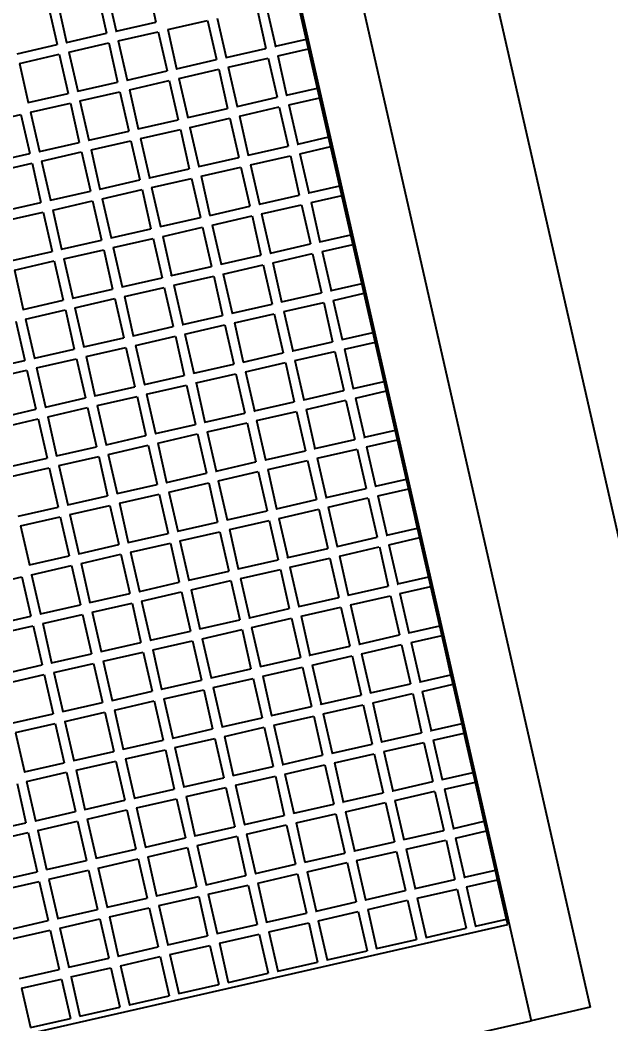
# Model space of a CAD drawing. Header units: inches. Extents: x -1841 to -80, y -100 to 1021.
# Drawn here: x -656.912 to -656.387, y 499.334 to 500.225 of the extents above; entities that cross this region are included whole.
import ezdxf

# ---------------------------------------------------------------- set-up
doc = ezdxf.new("R2010")
doc.units = ezdxf.units.IN
doc.header["$MEASUREMENT"] = 0
doc.layers.add('Edges', color=7, linetype='Continuous')
doc.styles.get("Standard").update_dxf_attribs({"font": 'arial.ttf'})

# ---------------------------------------------------------------- blocks, each defined once
blk = doc.blocks.new('infrared patio heater fr')
at = {"layer": 'Edges'}
for p, q in [((-50, 10.889), (50, 10.889)), ((-40, 8.228), (40, 8.228)), ((40, 8.228), (40, 6.998)), ((-40, 6.998), (40, 6.998)), ((38, 6.971), (-38, 6.971)), ((19.646, 6.971), (18.833, 6.971)), ((19.646, 6.329), (19.646, 6.971)), ((19.846, 6.971), (19.646, 6.971)), ((19.847, 6.329), (19.846, 6.971)), ((20.66, 6.971), (19.846, 6.971)), ((20.66, 6.329), (20.66, 6.971)), ((20.859, 6.971), (20.66, 6.971)), ((20.861, 6.329), (20.859, 6.971)), ((21.673, 6.971), (20.859, 6.971)), ((21.673, 6.329), (21.673, 6.971)), ((21.873, 6.971), (21.673, 6.971)), ((21.874, 6.329), (21.873, 6.971)), ((22.686, 6.971), (21.873, 6.971)), ((22.686, 6.329), (22.686, 6.971)), ((22.886, 6.971), (22.686, 6.971)), ((22.887, 6.329), (22.886, 6.971)), ((23.7, 6.971), (22.886, 6.971)), ((23.7, 6.329), (23.7, 6.971)), ((23.899, 6.971), (23.7, 6.971)), ((23.901, 6.329), (23.899, 6.971)), ((24.713, 6.971), (23.899, 6.971)), ((24.713, 6.329), (24.713, 6.971)), ((24.913, 6.971), (24.713, 6.971)), ((24.914, 6.329), (24.913, 6.971)), ((25.726, 6.971), (24.913, 6.971)), ((25.726, 6.329), (25.726, 6.971)), ((25.926, 6.971), (25.726, 6.971)), ((25.927, 6.329), (25.926, 6.971)), ((26.74, 6.971), (25.926, 6.971)), ((26.74, 6.329), (26.74, 6.971)), ((26.939, 6.971), (26.74, 6.971)), ((26.941, 6.329), (26.939, 6.971)), ((27.753, 6.971), (26.939, 6.971)), ((27.753, 6.329), (27.753, 6.971)), ((27.953, 6.971), (27.753, 6.971)), ((27.954, 6.329), (27.953, 6.971)), ((28.766, 6.971), (27.953, 6.971)), ((28.766, 6.329), (28.766, 6.971)), ((28.966, 6.971), (28.766, 6.971)), ((28.967, 6.329), (28.966, 6.971)), ((29.78, 6.971), (28.966, 6.971)), ((29.78, 6.329), (29.78, 6.971)), ((29.979, 6.971), (29.78, 6.971)), ((29.981, 6.329), (29.979, 6.971)), ((30.793, 6.971), (29.979, 6.971)), ((30.793, 6.329), (30.793, 6.971)), ((30.993, 6.971), (30.793, 6.971)), ((30.994, 6.329), (30.993, 6.971)), ((31.806, 6.971), (30.993, 6.971)), ((31.806, 6.329), (31.806, 6.971)), ((32.006, 6.971), (31.806, 6.971)), ((32.007, 6.329), (32.006, 6.971)), ((32.82, 6.971), (32.006, 6.971)), ((32.82, 6.329), (32.82, 6.971)), ((33.019, 6.971), (32.82, 6.971)), ((33.021, 6.329), (33.019, 6.971)), ((33.833, 6.971), (33.019, 6.971)), ((33.833, 6.329), (33.833, 6.971)), ((34.033, 6.971), (33.833, 6.971)), ((34.034, 6.329), (34.033, 6.971)), ((34.846, 6.971), (34.033, 6.971)), ((34.846, 6.329), (34.846, 6.971)), ((35.046, 6.971), (34.846, 6.971)), ((35.047, 6.329), (35.046, 6.971)), ((35.86, 6.971), (35.046, 6.971)), ((35.86, 6.329), (35.86, 6.971)), ((36.059, 6.971), (35.86, 6.971)), ((36.061, 6.329), (36.059, 6.971)), ((36.873, 6.971), (36.059, 6.971)), ((36.873, 6.329), (36.873, 6.971)), ((37.073, 6.971), (36.873, 6.971)), ((37.074, 6.329), (37.073, 6.971)), ((37.886, 6.971), (37.073, 6.971)), ((37.886, 6.329), (37.886, 6.971)), ((38, 6.971), (37.886, 6.971)), ((38, -8.984), (38, 6.971)), ((38, -9.061), (38, 6.971)), ((40, -10.152), (40, 6.998)), ((18.834, 6.329), (19.646, 6.329)), ((19.646, 6.318), (19.646, 6.329)), ((19.846, 6.325), (19.847, 6.329)), ((19.847, 6.329), (20.66, 6.329)), ((20.66, 6.318), (20.66, 6.329)), ((20.859, 6.325), (20.861, 6.329)), ((20.861, 6.329), (21.673, 6.329)), ((21.673, 6.318), (21.673, 6.329)), ((21.873, 6.325), (21.874, 6.329)), ((21.874, 6.329), (22.686, 6.329)), ((22.686, 6.318), (22.686, 6.329)), ((22.886, 6.325), (22.887, 6.329)), ((22.887, 6.329), (23.7, 6.329)), ((23.7, 6.323), (23.7, 6.329)), ((23.7, 6.318), (23.7, 6.323)), ((23.899, 6.325), (23.901, 6.329)), ((23.901, 6.329), (24.713, 6.329)), ((24.713, 6.318), (24.713, 6.329)), ((24.913, 6.325), (24.914, 6.329)), ((24.914, 6.329), (25.726, 6.329)), ((25.726, 6.318), (25.726, 6.329)), ((25.926, 6.325), (25.927, 6.329)), ((25.927, 6.329), (26.74, 6.329)), ((26.74, 6.318), (26.74, 6.329)), ((26.939, 6.325), (26.941, 6.329)), ((26.941, 6.329), (27.753, 6.329)), ((27.754, 6.323), (27.753, 6.329)), ((27.753, 6.318), (27.754, 6.323)), ((27.953, 6.325), (27.954, 6.329)), ((27.954, 6.329), (28.766, 6.329)), ((28.766, 6.318), (28.766, 6.329)), ((28.966, 6.325), (28.967, 6.329)), ((28.967, 6.329), (29.78, 6.329)), ((29.78, 6.323), (29.78, 6.329)), ((29.78, 6.318), (29.78, 6.323)), ((29.979, 6.325), (29.981, 6.329)), ((29.981, 6.329), (30.793, 6.329)), ((30.794, 6.323), (30.793, 6.329)), ((30.793, 6.318), (30.794, 6.323)), ((30.993, 6.325), (30.994, 6.329)), ((30.994, 6.329), (31.806, 6.329)), ((31.807, 6.323), (31.806, 6.329)), ((31.806, 6.318), (31.807, 6.323)), ((32.006, 6.325), (32.007, 6.329)), ((32.007, 6.329), (32.82, 6.329)), ((32.82, 6.323), (32.82, 6.329)), ((32.82, 6.318), (32.82, 6.323)), ((33.019, 6.325), (33.021, 6.329)), ((33.021, 6.329), (33.833, 6.329)), ((33.834, 6.323), (33.833, 6.329)), ((33.833, 6.318), (33.834, 6.323)), ((34.033, 6.325), (34.034, 6.329)), ((34.034, 6.329), (34.846, 6.329)), ((34.847, 6.323), (34.846, 6.329)), ((34.846, 6.318), (34.847, 6.323)), ((35.046, 6.325), (35.047, 6.329)), ((35.047, 6.329), (35.86, 6.329)), ((35.86, 6.323), (35.86, 6.329)), ((35.86, 6.318), (35.86, 6.323)), ((36.059, 6.325), (36.061, 6.329)), ((36.061, 6.329), (36.873, 6.329)), ((36.873, 6.318), (36.873, 6.329)), ((37.073, 6.325), (37.074, 6.329)), ((37.074, 6.329), (37.886, 6.329)), ((37.886, 6.318), (37.886, 6.329)), ((18.835, 6.131), (19.646, 6.131)), ((19.646, 5.303), (19.646, 6.131)), ((19.847, 5.303), (19.846, 6.131)), ((19.849, 6.131), (20.66, 6.131)), ((20.66, 5.303), (20.66, 6.131)), ((20.861, 5.303), (20.859, 6.131)), ((20.862, 6.131), (21.673, 6.131)), ((21.673, 5.303), (21.673, 6.131)), ((21.874, 5.303), (21.873, 6.131)), ((21.875, 6.131), (22.686, 6.131)), ((22.686, 5.303), (22.686, 6.131)), ((22.887, 5.303), (22.886, 6.131)), ((22.889, 6.131), (23.7, 6.131)), ((23.7, 5.303), (23.7, 6.131)), ((23.901, 5.303), (23.899, 6.131)), ((23.902, 6.131), (24.713, 6.131)), ((24.713, 5.303), (24.713, 6.131)), ((24.914, 5.303), (24.913, 6.131)), ((24.915, 6.131), (25.726, 6.131)), ((25.726, 5.303), (25.726, 6.131)), ((25.927, 5.303), (25.926, 6.131)), ((25.929, 6.131), (26.74, 6.131)), ((26.74, 5.303), (26.74, 6.131)), ((26.941, 5.303), (26.939, 6.131)), ((26.942, 6.131), (27.753, 6.131)), ((27.753, 5.303), (27.753, 6.131)), ((27.954, 5.303), (27.953, 6.131)), ((27.955, 6.131), (28.766, 6.131)), ((28.766, 5.303), (28.766, 6.131)), ((28.967, 5.303), (28.966, 6.131)), ((28.969, 6.131), (29.78, 6.131)), ((29.78, 5.303), (29.78, 6.131)), ((29.981, 5.303), (29.979, 6.131)), ((29.982, 6.131), (30.793, 6.131)), ((30.793, 5.303), (30.793, 6.131)), ((30.994, 5.303), (30.993, 6.131)), ((30.995, 6.131), (31.806, 6.131)), ((31.806, 5.303), (31.806, 6.131)), ((32.007, 5.303), (32.006, 6.131)), ((32.009, 6.131), (32.82, 6.131)), ((32.82, 5.303), (32.82, 6.131)), ((33.021, 5.303), (33.019, 6.131)), ((33.022, 6.131), (33.833, 6.131)), ((33.833, 5.303), (33.833, 6.131)), ((34.034, 5.303), (34.033, 6.131)), ((34.035, 6.131), (34.846, 6.131)), ((34.846, 5.303), (34.846, 6.131)), ((35.047, 5.303), (35.046, 6.131)), ((35.049, 6.131), (35.86, 6.131)), ((35.86, 5.303), (35.86, 6.131)), ((36.061, 5.303), (36.059, 6.131)), ((36.062, 6.131), (36.873, 6.131)), ((36.873, 5.303), (36.873, 6.131)), ((37.074, 5.303), (37.073, 6.131)), ((37.075, 6.131), (37.886, 6.131)), ((37.886, 5.303), (37.886, 6.131)), ((18.834, 5.303), (19.646, 5.303)), ((19.646, 5.295), (19.646, 5.303)), ((19.846, 5.299), (19.847, 5.303)), ((19.847, 5.303), (20.66, 5.303)), ((20.66, 5.295), (20.66, 5.303)), ((20.859, 5.299), (20.861, 5.303)), ((20.861, 5.303), (21.673, 5.303)), ((21.673, 5.295), (21.673, 5.303)), ((21.873, 5.299), (21.874, 5.303)), ((21.874, 5.303), (22.686, 5.303)), ((22.686, 5.297), (22.686, 5.303)), ((22.886, 5.299), (22.887, 5.303)), ((22.887, 5.303), (23.7, 5.303)), ((23.7, 5.297), (23.7, 5.303)), ((23.899, 5.299), (23.901, 5.303)), ((23.901, 5.303), (24.713, 5.303)), ((24.713, 5.293), (24.713, 5.303)), ((24.913, 5.299), (24.914, 5.303)), ((24.914, 5.303), (25.726, 5.303)), ((25.727, 5.297), (25.726, 5.303)), ((25.726, 5.293), (25.727, 5.297)), ((25.926, 5.299), (25.927, 5.303)), ((25.927, 5.303), (26.74, 5.303)), ((26.74, 5.297), (26.74, 5.303)), ((26.939, 5.299), (26.941, 5.303)), ((26.941, 5.303), (27.753, 5.303)), ((27.754, 5.297), (27.753, 5.303)), ((27.753, 5.293), (27.754, 5.297)), ((27.953, 5.299), (27.954, 5.303)), ((27.954, 5.303), (28.766, 5.303)), ((28.767, 5.297), (28.766, 5.303)), ((28.766, 5.293), (28.767, 5.297)), ((28.966, 5.299), (28.967, 5.303)), ((28.967, 5.303), (29.78, 5.303)), ((29.78, 5.297), (29.78, 5.303)), ((29.979, 5.299), (29.981, 5.303)), ((29.981, 5.303), (30.793, 5.303)), ((30.793, 5.293), (30.793, 5.303)), ((30.993, 5.299), (30.994, 5.303)), ((30.994, 5.303), (31.806, 5.303)), ((31.807, 5.297), (31.806, 5.303)), ((31.806, 5.293), (31.807, 5.297)), ((32.006, 5.299), (32.007, 5.303)), ((32.007, 5.303), (32.82, 5.303)), ((32.82, 5.297), (32.82, 5.303)), ((32.82, 5.293), (32.82, 5.297)), ((33.019, 5.299), (33.021, 5.303)), ((33.021, 5.303), (33.833, 5.303)), ((33.834, 5.297), (33.833, 5.303)), ((33.833, 5.293), (33.834, 5.297)), ((34.033, 5.299), (34.034, 5.303)), ((34.034, 5.303), (34.846, 5.303)), ((34.847, 5.297), (34.846, 5.303)), ((34.846, 5.293), (34.847, 5.297)), ((35.046, 5.299), (35.047, 5.303)), ((35.047, 5.303), (35.86, 5.303)), ((35.86, 5.297), (35.86, 5.303)), ((35.86, 5.293), (35.86, 5.297)), ((36.059, 5.299), (36.061, 5.303)), ((36.061, 5.303), (36.873, 5.303)), ((36.873, 5.293), (36.873, 5.303)), ((37.073, 5.299), (37.074, 5.303)), ((37.074, 5.303), (37.886, 5.303)), ((37.887, 5.297), (37.886, 5.303)), ((18.833, 5.105), (19.646, 5.105)), ((18.834, 4.277), (18.833, 5.105)), ((19.646, 4.277), (19.646, 5.105)), ((19.846, 5.105), (20.66, 5.105)), ((19.847, 4.277), (19.846, 5.105)), ((20.66, 4.277), (20.66, 5.105)), ((20.859, 5.105), (21.673, 5.105)), ((20.861, 4.277), (20.859, 5.105)), ((21.673, 4.277), (21.673, 5.105)), ((21.873, 5.105), (22.686, 5.105)), ((21.874, 4.277), (21.873, 5.105)), ((22.686, 4.277), (22.686, 5.105)), ((22.886, 5.105), (23.7, 5.105)), ((22.887, 4.277), (22.886, 5.105)), ((23.7, 4.277), (23.7, 5.105)), ((23.899, 5.105), (24.713, 5.105)), ((23.901, 4.277), (23.899, 5.105)), ((24.713, 4.277), (24.713, 5.105)), ((24.913, 5.105), (25.726, 5.105)), ((24.914, 4.277), (24.913, 5.105)), ((25.726, 4.277), (25.726, 5.105)), ((25.926, 5.105), (26.74, 5.105)), ((25.927, 4.277), (25.926, 5.105)), ((26.74, 4.277), (26.74, 5.105)), ((26.939, 5.105), (27.753, 5.105)), ((26.941, 4.277), (26.939, 5.105)), ((27.753, 4.277), (27.753, 5.105)), ((27.953, 5.105), (28.766, 5.105)), ((27.954, 4.277), (27.953, 5.105)), ((28.766, 4.277), (28.766, 5.105)), ((28.966, 5.105), (29.78, 5.105)), ((28.967, 4.277), (28.966, 5.105)), ((29.78, 4.277), (29.78, 5.105)), ((29.979, 5.105), (30.793, 5.105)), ((29.981, 4.277), (29.979, 5.105)), ((30.793, 4.277), (30.793, 5.105)), ((30.993, 5.105), (31.806, 5.105)), ((30.994, 4.277), (30.993, 5.105)), ((31.806, 4.277), (31.806, 5.105)), ((32.006, 5.105), (32.82, 5.105)), ((32.007, 4.277), (32.006, 5.105)), ((32.82, 4.277), (32.82, 5.105)), ((33.019, 5.105), (33.833, 5.105)), ((33.021, 4.277), (33.019, 5.105)), ((33.833, 4.277), (33.833, 5.105)), ((34.033, 5.105), (34.846, 5.105)), ((34.034, 4.277), (34.033, 5.105)), ((34.846, 4.277), (34.846, 5.105)), ((35.046, 5.105), (35.86, 5.105)), ((35.047, 4.277), (35.046, 5.105)), ((35.86, 4.277), (35.86, 5.105)), ((36.059, 5.105), (36.873, 5.105)), ((36.061, 4.277), (36.059, 5.105)), ((36.873, 4.277), (36.873, 5.105)), ((37.073, 5.105), (37.886, 5.105)), ((37.074, 4.277), (37.073, 5.105)), ((37.886, 4.277), (37.886, 5.105)), ((18.833, 4.273), (18.834, 4.277)), ((18.834, 4.277), (19.646, 4.277)), ((19.646, 4.269), (19.646, 4.277)), ((19.846, 4.273), (19.847, 4.277)), ((19.847, 4.277), (20.66, 4.277)), ((20.66, 4.269), (20.66, 4.277)), ((20.859, 4.273), (20.861, 4.277)), ((20.861, 4.277), (21.673, 4.277)), ((21.674, 4.271), (21.673, 4.277)), ((21.873, 4.273), (21.874, 4.277)), ((21.874, 4.277), (22.686, 4.277)), ((22.687, 4.271), (22.686, 4.277)), ((22.886, 4.273), (22.887, 4.277)), ((22.887, 4.277), (23.7, 4.277)), ((23.7, 4.271), (23.7, 4.277)), ((23.899, 4.273), (23.901, 4.277)), ((23.901, 4.277), (24.713, 4.277)), ((24.713, 4.267), (24.713, 4.277)), ((24.913, 4.273), (24.914, 4.277)), ((24.914, 4.277), (25.726, 4.277)), ((25.727, 4.271), (25.726, 4.277)), ((25.926, 4.273), (25.927, 4.277)), ((25.927, 4.277), (26.74, 4.277)), ((26.74, 4.267), (26.74, 4.277)), ((26.939, 4.273), (26.941, 4.277)), ((26.941, 4.277), (27.753, 4.277)), ((27.754, 4.271), (27.753, 4.277)), ((27.753, 4.267), (27.754, 4.271)), ((27.953, 4.273), (27.954, 4.277)), ((27.954, 4.277), (28.766, 4.277)), ((28.767, 4.271), (28.766, 4.277)), ((28.766, 4.267), (28.767, 4.271)), ((28.966, 4.273), (28.967, 4.277)), ((28.967, 4.277), (29.78, 4.277)), ((29.78, 4.271), (29.78, 4.277)), ((29.78, 4.267), (29.78, 4.271)), ((29.979, 4.273), (29.981, 4.277)), ((29.981, 4.277), (30.793, 4.277)), ((30.793, 4.267), (30.793, 4.277)), ((30.993, 4.273), (30.994, 4.277)), ((30.994, 4.277), (31.806, 4.277)), ((31.807, 4.271), (31.806, 4.277)), ((31.806, 4.267), (31.807, 4.271)), ((32.006, 4.273), (32.007, 4.277)), ((32.007, 4.277), (32.82, 4.277)), ((32.82, 4.271), (32.82, 4.277)), ((32.82, 4.267), (32.82, 4.271)), ((33.019, 4.273), (33.021, 4.277)), ((33.021, 4.277), (33.833, 4.277)), ((33.834, 4.271), (33.833, 4.277)), ((33.833, 4.267), (33.834, 4.271)), ((34.033, 4.273), (34.034, 4.277)), ((34.034, 4.277), (34.846, 4.277)), ((34.847, 4.271), (34.846, 4.277)), ((34.846, 4.267), (34.847, 4.271)), ((35.046, 4.273), (35.047, 4.277)), ((35.047, 4.277), (35.86, 4.277)), ((35.86, 4.271), (35.86, 4.277)), ((35.86, 4.267), (35.86, 4.271)), ((36.059, 4.273), (36.061, 4.277)), ((36.061, 4.277), (36.873, 4.277)), ((36.874, 4.271), (36.873, 4.277)), ((36.873, 4.267), (36.874, 4.271)), ((37.073, 4.273), (37.074, 4.277)), ((37.074, 4.277), (37.886, 4.277)), ((37.886, 4.269), (37.886, 4.277)), ((17.819, 4.079), (18.633, 4.079)), ((18.633, 3.251), (18.633, 4.079)), ((18.833, 4.079), (19.646, 4.079)), ((18.834, 3.251), (18.833, 4.079)), ((19.646, 3.251), (19.646, 4.079)), ((19.846, 4.079), (20.66, 4.079)), ((19.847, 3.251), (19.846, 4.079)), ((20.66, 3.251), (20.66, 4.079)), ((20.859, 4.079), (21.673, 4.079)), ((20.86, 3.251), (20.859, 4.079)), ((21.673, 3.251), (21.673, 4.079)), ((21.873, 4.079), (22.686, 4.079)), ((21.874, 3.251), (21.873, 4.079)), ((22.686, 3.251), (22.686, 4.079)), ((22.886, 4.079), (23.7, 4.079)), ((22.887, 3.251), (22.886, 4.079)), ((23.7, 3.251), (23.7, 4.079)), ((23.899, 4.079), (24.713, 4.079)), ((23.9, 3.251), (23.899, 4.079)), ((24.713, 3.251), (24.713, 4.079)), ((24.913, 4.079), (25.726, 4.079)), ((24.914, 3.251), (24.913, 4.079)), ((25.726, 3.251), (25.726, 4.079)), ((25.926, 4.079), (26.74, 4.079)), ((25.927, 3.251), (25.926, 4.079)), ((26.74, 3.251), (26.74, 4.079)), ((26.939, 4.079), (27.753, 4.079)), ((26.94, 3.251), (26.939, 4.079)), ((27.753, 3.251), (27.753, 4.079)), ((27.953, 4.079), (28.766, 4.079)), ((27.954, 3.251), (27.953, 4.079)), ((28.766, 3.251), (28.766, 4.079)), ((28.966, 4.079), (29.78, 4.079)), ((28.967, 3.251), (28.966, 4.079)), ((29.78, 3.251), (29.78, 4.079)), ((29.979, 4.079), (30.793, 4.079)), ((29.98, 3.251), (29.979, 4.079)), ((30.793, 3.251), (30.793, 4.079)), ((30.993, 4.079), (31.806, 4.079)), ((30.994, 3.251), (30.993, 4.079)), ((31.806, 3.251), (31.806, 4.079)), ((32.006, 4.079), (32.82, 4.079)), ((32.007, 3.251), (32.006, 4.079)), ((32.82, 3.251), (32.82, 4.079)), ((33.019, 4.079), (33.833, 4.079)), ((33.02, 3.251), (33.019, 4.079)), ((33.833, 3.251), (33.833, 4.079)), ((34.033, 4.079), (34.846, 4.079)), ((34.034, 3.251), (34.033, 4.079)), ((34.846, 3.251), (34.846, 4.079)), ((35.046, 4.079), (35.86, 4.079)), ((35.047, 3.251), (35.046, 4.079)), ((35.86, 3.251), (35.86, 4.079)), ((36.059, 4.079), (36.873, 4.079)), ((36.06, 3.251), (36.059, 4.079)), ((36.873, 3.251), (36.873, 4.079)), ((37.073, 4.079), (37.886, 4.079)), ((37.074, 3.251), (37.073, 4.079)), ((37.886, 3.251), (37.886, 4.079)), ((17.82, 3.251), (18.633, 3.251)), ((18.633, 3.242), (18.633, 3.251)), ((18.833, 3.245), (18.834, 3.251)), ((18.834, 3.251), (19.646, 3.251)), ((19.646, 3.242), (19.646, 3.251)), ((19.846, 3.245), (19.847, 3.251)), ((19.847, 3.251), (20.66, 3.251)), ((20.66, 3.242), (20.66, 3.251)), ((20.859, 3.245), (20.86, 3.251)), ((20.86, 3.251), (21.673, 3.251)), ((21.673, 3.242), (21.673, 3.251)), ((21.873, 3.245), (21.874, 3.251)), ((21.874, 3.251), (22.686, 3.251)), ((22.686, 3.242), (22.686, 3.251)), ((22.886, 3.245), (22.887, 3.251)), ((22.887, 3.251), (23.7, 3.251)), ((23.7, 3.245), (23.7, 3.251)), ((23.899, 3.245), (23.9, 3.251)), ((23.9, 3.251), (24.713, 3.251)), ((24.713, 3.242), (24.713, 3.251)), ((24.913, 3.245), (24.914, 3.251)), ((24.914, 3.251), (25.726, 3.251)), ((25.726, 3.242), (25.726, 3.251)), ((25.926, 3.245), (25.927, 3.251)), ((25.927, 3.251), (26.74, 3.251)), ((26.74, 3.242), (26.74, 3.251)), ((26.939, 3.245), (26.94, 3.251)), ((26.94, 3.251), (27.753, 3.251)), ((27.753, 3.242), (27.753, 3.251)), ((27.953, 3.245), (27.954, 3.251)), ((27.954, 3.251), (28.766, 3.251)), ((28.767, 3.245), (28.766, 3.251)), ((28.966, 3.245), (28.967, 3.251)), ((28.967, 3.251), (29.78, 3.251)), ((29.78, 3.245), (29.78, 3.251)), ((29.979, 3.245), (29.98, 3.251)), ((29.98, 3.251), (30.793, 3.251)), ((30.794, 3.245), (30.793, 3.251)), ((30.992, 3.245), (30.994, 3.251)), ((30.994, 3.251), (31.806, 3.251)), ((31.807, 3.245), (31.806, 3.251)), ((32.006, 3.245), (32.007, 3.251)), ((32.007, 3.251), (32.82, 3.251)), ((32.82, 3.245), (32.82, 3.251)), ((33.019, 3.245), (33.02, 3.251)), ((33.02, 3.251), (33.833, 3.251)), ((33.834, 3.245), (33.833, 3.251)), ((34.033, 3.245), (34.034, 3.251)), ((34.034, 3.251), (34.846, 3.251)), ((34.847, 3.245), (34.846, 3.251)), ((35.046, 3.247), (35.047, 3.251)), ((35.047, 3.251), (35.86, 3.251)), ((35.86, 3.245), (35.86, 3.251)), ((36.059, 3.245), (36.06, 3.251)), ((36.06, 3.251), (36.873, 3.251)), ((36.873, 3.242), (36.873, 3.251)), ((37.072, 3.245), (37.074, 3.251)), ((37.074, 3.251), (37.886, 3.251)), ((37.886, 3.245), (37.886, 3.251)), ((17.819, 3.053), (18.633, 3.053)), ((18.633, 2.225), (18.633, 3.053)), ((18.833, 3.053), (19.646, 3.053)), ((18.834, 2.225), (18.833, 3.053)), ((19.646, 2.225), (19.646, 3.053)), ((19.846, 3.053), (20.66, 3.053)), ((19.847, 2.225), (19.846, 3.053)), ((20.66, 2.225), (20.66, 3.053)), ((20.859, 3.053), (21.673, 3.053)), ((20.86, 2.225), (20.859, 3.053)), ((21.673, 2.225), (21.673, 3.053)), ((21.874, 2.225), (21.871, 3.055)), ((21.873, 3.053), (22.686, 3.053)), ((22.686, 2.225), (22.686, 3.053)), ((22.886, 3.053), (23.7, 3.053)), ((22.887, 2.225), (22.886, 3.053)), ((23.7, 3.242), (23.7, 3.245)), ((23.7, 2.225), (23.7, 3.053)), ((23.899, 3.053), (24.713, 3.053)), ((23.9, 2.225), (23.899, 3.053)), ((24.713, 2.225), (24.713, 3.053)), ((24.913, 3.053), (25.726, 3.053)), ((24.914, 2.225), (24.913, 3.053)), ((25.726, 2.225), (25.726, 3.053)), ((25.926, 3.053), (26.74, 3.053)), ((25.927, 2.225), (25.926, 3.053)), ((26.74, 2.225), (26.74, 3.053)), ((26.939, 3.053), (27.753, 3.053)), ((26.94, 2.225), (26.939, 3.053)), ((27.753, 2.225), (27.753, 3.053)), ((27.954, 2.225), (27.951, 3.055)), ((27.953, 3.053), (28.766, 3.053)), ((28.766, 3.242), (28.767, 3.245)), ((28.766, 2.225), (28.766, 3.053)), ((28.966, 3.053), (29.78, 3.053)), ((28.967, 2.225), (28.966, 3.053)), ((29.78, 3.242), (29.78, 3.245)), ((29.78, 2.225), (29.78, 3.053)), ((29.979, 3.053), (30.793, 3.053)), ((29.98, 2.225), (29.979, 3.053)), ((30.793, 3.242), (30.794, 3.245)), ((30.793, 2.225), (30.793, 3.053)), ((30.993, 3.053), (31.806, 3.053)), ((30.994, 2.225), (30.993, 3.053)), ((31.806, 3.242), (31.807, 3.245)), ((31.806, 2.225), (31.806, 3.053)), ((32.006, 3.053), (32.82, 3.053)), ((32.007, 2.225), (32.006, 3.053)), ((32.82, 3.242), (32.82, 3.245)), ((32.82, 2.225), (32.82, 3.053)), ((33.019, 3.053), (33.833, 3.053)), ((33.02, 2.225), (33.019, 3.053)), ((33.833, 3.242), (33.834, 3.245)), ((33.833, 2.225), (33.833, 3.053)), ((34.034, 2.225), (34.031, 3.055)), ((34.033, 3.053), (34.846, 3.053)), ((34.846, 3.242), (34.847, 3.245)), ((34.846, 2.225), (34.846, 3.053)), ((35.047, 2.225), (35.044, 3.055)), ((35.046, 3.053), (35.86, 3.053)), ((35.86, 2.225), (35.86, 3.053)), ((36.059, 3.053), (36.873, 3.053)), ((36.06, 2.225), (36.059, 3.053)), ((36.873, 2.225), (36.873, 3.053)), ((37.073, 3.053), (37.886, 3.053)), ((37.074, 2.225), (37.073, 3.053)), ((37.886, 2.225), (37.886, 3.053)), ((17.82, 2.225), (18.633, 2.225)), ((18.633, 2.218), (18.633, 2.225)), ((18.833, 2.221), (18.834, 2.225)), ((18.834, 2.225), (19.646, 2.225)), ((19.646, 2.218), (19.646, 2.225)), ((19.846, 2.221), (19.847, 2.225)), ((19.847, 2.225), (20.66, 2.225)), ((20.66, 2.218), (20.66, 2.225)), ((20.859, 2.221), (20.86, 2.225)), ((20.86, 2.225), (21.673, 2.225)), ((21.673, 2.218), (21.673, 2.225)), ((21.873, 2.221), (21.874, 2.225)), ((21.874, 2.225), (22.686, 2.225)), ((22.686, 2.218), (22.686, 2.225)), ((22.886, 2.221), (22.887, 2.225)), ((22.887, 2.225), (23.7, 2.225)), ((23.7, 2.218), (23.7, 2.225)), ((23.899, 2.221), (23.9, 2.225)), ((23.9, 2.225), (24.713, 2.225)), ((24.713, 2.218), (24.713, 2.225)), ((24.912, 2.219), (24.914, 2.225)), ((24.914, 2.225), (25.726, 2.225)), ((25.726, 2.218), (25.726, 2.225)), ((25.925, 2.219), (25.927, 2.225)), ((25.927, 2.225), (26.74, 2.225)), ((26.74, 2.218), (26.74, 2.225)), ((26.939, 2.221), (26.94, 2.225)), ((26.94, 2.225), (27.753, 2.225)), ((27.753, 2.218), (27.753, 2.225)), ((27.953, 2.221), (27.954, 2.225)), ((27.954, 2.225), (28.766, 2.225)), ((28.766, 2.218), (28.766, 2.225)), ((28.966, 2.221), (28.967, 2.225)), ((28.967, 2.225), (29.78, 2.225)), ((29.78, 2.218), (29.78, 2.225)), ((29.979, 2.221), (29.98, 2.225)), ((29.98, 2.225), (30.793, 2.225)), ((30.793, 2.218), (30.793, 2.225)), ((30.993, 2.221), (30.994, 2.225)), ((30.994, 2.225), (31.806, 2.225)), ((31.806, 2.218), (31.806, 2.225)), ((32.005, 2.219), (32.007, 2.225)), ((32.007, 2.225), (32.82, 2.225)), ((32.82, 2.218), (32.82, 2.225)), ((33.019, 2.219), (33.02, 2.225)), ((33.02, 2.225), (33.833, 2.225)), ((33.833, 2.218), (33.833, 2.225)), ((34.033, 2.221), (34.034, 2.225)), ((34.034, 2.225), (34.846, 2.225)), ((34.846, 2.218), (34.846, 2.225)), ((35.046, 2.221), (35.047, 2.225)), ((35.047, 2.225), (35.86, 2.225)), ((35.86, 2.218), (35.86, 2.225)), ((36.059, 2.219), (36.06, 2.225)), ((36.06, 2.225), (36.873, 2.225)), ((36.873, 2.218), (36.873, 2.225)), ((37.072, 2.219), (37.074, 2.225)), ((37.074, 2.225), (37.886, 2.225)), ((37.886, 2.218), (37.886, 2.225)), ((17.819, 2.027), (18.633, 2.027)), ((18.633, 1.199), (18.633, 2.027)), ((18.833, 2.027), (19.646, 2.027)), ((18.834, 1.199), (18.833, 2.027)), ((19.646, 1.199), (19.646, 2.027)), ((19.846, 2.027), (20.66, 2.027)), ((19.847, 1.199), (19.846, 2.027)), ((20.66, 1.199), (20.66, 2.027)), ((20.859, 2.027), (21.673, 2.027)), ((20.86, 1.199), (20.859, 2.027)), ((21.673, 1.199), (21.673, 2.027)), ((21.873, 2.027), (22.686, 2.027)), ((21.874, 1.199), (21.873, 2.027)), ((22.686, 1.199), (22.686, 2.027)), ((22.886, 2.027), (23.7, 2.027)), ((22.887, 1.199), (22.886, 2.027)), ((23.7, 1.199), (23.7, 2.027)), ((23.899, 2.027), (24.713, 2.027)), ((23.9, 1.199), (23.899, 2.027)), ((24.713, 1.199), (24.713, 2.027)), ((24.913, 2.027), (25.726, 2.027)), ((24.914, 1.199), (24.913, 2.027)), ((25.726, 1.199), (25.726, 2.027)), ((25.926, 2.027), (26.74, 2.027)), ((25.927, 1.199), (25.926, 2.027)), ((26.74, 1.199), (26.74, 2.027)), ((26.939, 2.027), (27.753, 2.027)), ((26.94, 1.199), (26.939, 2.027)), ((27.753, 1.199), (27.753, 2.027)), ((27.953, 2.027), (28.766, 2.027)), ((27.954, 1.199), (27.953, 2.027)), ((28.766, 1.199), (28.766, 2.027)), ((28.966, 2.027), (29.78, 2.027)), ((28.967, 1.199), (28.966, 2.027)), ((29.78, 1.199), (29.78, 2.027)), ((29.979, 2.027), (30.793, 2.027)), ((29.98, 1.199), (29.979, 2.027)), ((30.793, 1.199), (30.793, 2.027)), ((30.993, 2.027), (31.806, 2.027)), ((30.994, 1.199), (30.993, 2.027)), ((31.806, 1.199), (31.806, 2.027)), ((32.006, 2.027), (32.82, 2.027)), ((32.007, 1.199), (32.006, 2.027)), ((32.82, 1.199), (32.82, 2.027)), ((33.019, 2.027), (33.833, 2.027)), ((33.019, 1.199), (33.019, 2.027)), ((33.833, 1.199), (33.833, 2.027)), ((34.033, 2.027), (34.846, 2.027)), ((34.034, 1.199), (34.033, 2.027)), ((34.846, 1.199), (34.846, 2.027)), ((35.046, 2.027), (35.86, 2.027)), ((35.047, 1.199), (35.046, 2.027)), ((35.86, 1.199), (35.86, 2.027)), ((36.059, 2.027), (36.873, 2.027)), ((36.059, 1.199), (36.059, 2.027)), ((36.873, 1.199), (36.873, 2.027)), ((37.073, 2.027), (37.886, 2.027)), ((37.073, 1.199), (37.073, 2.027)), ((37.886, 1.199), (37.886, 2.027)), ((18.834, 1.199), (19.646, 1.199)), ((19.646, 1.193), (19.646, 1.199)), ((19.846, 1.196), (19.847, 1.199)), ((19.847, 1.199), (20.66, 1.199)), ((20.66, 1.193), (20.66, 1.199)), ((20.859, 1.196), (20.86, 1.199)), ((20.86, 1.199), (21.673, 1.199)), ((21.673, 1.193), (21.673, 1.199)), ((21.873, 1.196), (21.874, 1.199)), ((21.874, 1.199), (22.686, 1.199)), ((22.686, 1.193), (22.686, 1.199)), ((22.886, 1.196), (22.887, 1.199)), ((22.887, 1.199), (23.7, 1.199)), ((23.7, 1.193), (23.7, 1.199)), ((23.899, 1.196), (23.9, 1.199)), ((23.9, 1.199), (24.713, 1.199)), ((24.713, 1.193), (24.713, 1.199)), ((24.913, 1.196), (24.914, 1.199)), ((24.914, 1.199), (25.726, 1.199)), ((25.726, 1.193), (25.726, 1.199)), ((25.926, 1.196), (25.927, 1.199)), ((25.927, 1.199), (26.74, 1.199)), ((26.74, 1.193), (26.74, 1.199)), ((26.939, 1.196), (26.94, 1.199)), ((26.94, 1.199), (27.753, 1.199)), ((27.753, 1.193), (27.753, 1.199)), ((27.953, 1.196), (27.954, 1.199)), ((27.954, 1.199), (28.766, 1.199)), ((28.766, 1.193), (28.766, 1.199)), ((28.966, 1.196), (28.967, 1.199)), ((28.967, 1.199), (29.78, 1.199)), ((29.78, 1.193), (29.78, 1.199)), ((29.979, 1.196), (29.98, 1.199)), ((29.98, 1.199), (30.793, 1.199)), ((30.793, 1.193), (30.793, 1.199)), ((30.993, 1.196), (30.994, 1.199)), ((30.994, 1.199), (31.806, 1.199)), ((31.806, 1.193), (31.806, 1.199)), ((32.006, 1.196), (32.007, 1.199)), ((32.007, 1.199), (32.82, 1.199)), ((32.82, 1.193), (32.82, 1.199)), ((33.019, 1.196), (33.019, 1.199)), ((33.019, 1.199), (33.833, 1.199)), ((33.833, 1.193), (33.833, 1.199)), ((34.033, 1.196), (34.034, 1.199)), ((34.034, 1.199), (34.846, 1.199)), ((34.846, 1.193), (34.846, 1.199)), ((35.046, 1.196), (35.047, 1.199)), ((35.047, 1.199), (35.86, 1.199)), ((35.86, 1.193), (35.86, 1.199)), ((36.059, 1.196), (36.059, 1.199)), ((36.059, 1.199), (36.873, 1.199)), ((36.873, 1.193), (36.873, 1.199)), ((37.073, 1.196), (37.073, 1.199)), ((37.073, 1.199), (37.886, 1.199)), ((37.886, 1.193), (37.886, 1.199)), ((19.846, 1.001), (20.66, 1.001)), ((19.847, 0.173), (19.846, 1.001)), ((20.66, 0.173), (20.66, 1.001)), ((20.859, 1.001), (21.673, 1.001)), ((20.86, 0.173), (20.859, 1.001)), ((21.673, 0.173), (21.673, 1.001)), ((21.873, 1.001), (22.686, 1.001)), ((21.874, 0.173), (21.873, 1.001)), ((22.686, 0.173), (22.686, 1.001)), ((22.886, 1.001), (23.7, 1.001)), ((22.887, 0.173), (22.886, 1.001)), ((23.7, 0.173), (23.7, 1.001)), ((23.899, 1.001), (24.713, 1.001)), ((23.9, 0.173), (23.899, 1.001)), ((24.713, 0.173), (24.713, 1.001)), ((24.913, 1.001), (25.726, 1.001)), ((24.914, 0.173), (24.913, 1.001)), ((25.726, 0.173), (25.726, 1.001)), ((25.926, 1.001), (26.74, 1.001)), ((25.927, 0.173), (25.926, 1.001)), ((26.74, 0.173), (26.74, 1.001)), ((26.939, 1.001), (27.753, 1.001)), ((26.94, 0.173), (26.939, 1.001)), ((27.753, 0.173), (27.753, 1.001)), ((27.953, 1.001), (28.766, 1.001)), ((27.953, 0.173), (27.953, 1.001)), ((28.766, 0.173), (28.766, 1.001)), ((28.966, 1.001), (29.78, 1.001)), ((28.967, 0.173), (28.966, 1.001)), ((29.78, 0.173), (29.78, 1.001)), ((29.979, 1.001), (30.793, 1.001)), ((29.98, 0.173), (29.979, 1.001)), ((30.793, 0.173), (30.793, 1.001)), ((30.993, 1.001), (31.806, 1.001)), ((30.994, 0.173), (30.993, 1.001)), ((31.806, 0.173), (31.806, 1.001)), ((32.006, 1.001), (32.82, 1.001)), ((32.006, 0.173), (32.006, 1.001)), ((32.82, 0.173), (32.82, 1.001)), ((33.019, 1.001), (33.833, 1.001)), ((33.02, 0.173), (33.019, 1.001)), ((33.833, 0.173), (33.833, 1.001)), ((34.033, 1.001), (34.846, 1.001)), ((34.034, 0.173), (34.033, 1.001)), ((34.846, 0.173), (34.846, 1.001)), ((35.046, 1.001), (35.86, 1.001)), ((35.047, 0.173), (35.046, 1.001)), ((35.86, 0.173), (35.86, 1.001)), ((36.059, 1.001), (36.873, 1.001)), ((36.06, 0.173), (36.059, 1.001)), ((36.873, 0.173), (36.873, 1.001)), ((37.073, 1.001), (37.886, 1.001)), ((37.074, 0.173), (37.073, 1.001)), ((37.886, 0.173), (37.886, 1.001)), ((22.887, 0.173), (23.7, 0.173)), ((23.7, 0.167), (23.7, 0.173)), ((23.899, 0.17), (23.9, 0.173)), ((23.9, 0.173), (24.713, 0.173)), ((24.713, 0.167), (24.713, 0.173)), ((24.913, 0.17), (24.914, 0.173)), ((24.914, 0.173), (25.726, 0.173)), ((25.726, 0.167), (25.726, 0.173)), ((25.926, 0.17), (25.927, 0.173)), ((25.927, 0.173), (26.74, 0.173)), ((26.74, 0.167), (26.74, 0.173)), ((26.939, 0.17), (26.94, 0.173)), ((26.94, 0.173), (27.753, 0.173)), ((27.753, 0.167), (27.753, 0.173)), ((27.953, 0.17), (27.953, 0.173)), ((27.953, 0.173), (28.766, 0.173)), ((28.766, 0.167), (28.766, 0.173)), ((28.966, 0.17), (28.967, 0.173)), ((28.967, 0.173), (29.78, 0.173)), ((29.78, 0.167), (29.78, 0.173)), ((29.979, 0.17), (29.98, 0.173)), ((29.98, 0.173), (30.793, 0.173)), ((30.793, 0.167), (30.793, 0.173)), ((30.993, 0.17), (30.994, 0.173)), ((30.994, 0.173), (31.806, 0.173)), ((31.806, 0.167), (31.806, 0.173)), ((32.006, 0.17), (32.006, 0.173)), ((32.006, 0.173), (32.82, 0.173)), ((32.82, 0.167), (32.82, 0.173)), ((33.019, 0.17), (33.02, 0.173)), ((33.02, 0.173), (33.833, 0.173)), ((33.833, 0.167), (33.833, 0.173)), ((34.033, 0.17), (34.034, 0.173)), ((34.034, 0.173), (34.846, 0.173)), ((34.846, 0.167), (34.846, 0.173)), ((35.046, 0.17), (35.047, 0.173)), ((35.047, 0.173), (35.86, 0.173)), ((35.86, 0.167), (35.86, 0.173)), ((36.059, 0.17), (36.06, 0.173)), ((36.06, 0.173), (36.873, 0.173)), ((36.873, 0.167), (36.873, 0.173)), ((37.073, 0.17), (37.074, 0.173)), ((37.074, 0.173), (37.886, 0.173)), ((37.886, 0.167), (37.886, 0.173)), ((23.899, -0.026), (24.713, -0.025)), ((24.713, -0.853), (24.713, -0.025)), ((24.913, -0.026), (25.726, -0.025)), ((24.914, -0.853), (24.913, -0.026)), ((25.726, -0.853), (25.726, -0.025)), ((25.926, -0.026), (26.74, -0.025)), ((25.928, -0.853), (25.926, -0.026)), ((26.74, -0.853), (26.74, -0.025)), ((26.939, -0.026), (27.753, -0.025)), ((26.941, -0.853), (26.939, -0.026)), ((27.753, -0.853), (27.753, -0.025)), ((27.953, -0.026), (28.766, -0.025)), ((27.954, -0.853), (27.953, -0.026)), ((28.766, -0.853), (28.766, -0.025)), ((28.966, -0.026), (29.78, -0.025)), ((28.968, -0.853), (28.966, -0.026)), ((29.78, -0.853), (29.78, -0.025)), ((29.979, -0.026), (30.793, -0.025)), ((29.981, -0.853), (29.979, -0.026)), ((30.793, -0.853), (30.793, -0.025)), ((30.993, -0.026), (31.806, -0.025)), ((30.994, -0.853), (30.993, -0.026)), ((31.806, -0.853), (31.806, -0.025)), ((32.006, -0.026), (32.82, -0.025)), ((32.008, -0.853), (32.006, -0.026)), ((32.82, -0.853), (32.82, -0.025)), ((33.019, -0.026), (33.833, -0.025)), ((33.021, -0.853), (33.019, -0.026)), ((33.833, -0.853), (33.833, -0.025)), ((34.033, -0.026), (34.846, -0.025)), ((34.034, -0.853), (34.033, -0.026)), ((34.846, -0.853), (34.846, -0.025)), ((35.046, -0.026), (35.86, -0.025)), ((35.048, -0.853), (35.046, -0.026)), ((35.86, -0.853), (35.86, -0.025)), ((36.059, -0.026), (36.873, -0.025)), ((36.061, -0.853), (36.059, -0.026)), ((36.873, -0.853), (36.873, -0.025)), ((37.073, -0.026), (37.886, -0.025)), ((37.074, -0.853), (37.073, -0.026)), ((37.886, -0.853), (37.886, -0.025)), ((27.953, -0.855), (27.954, -0.853)), ((27.954, -0.853), (28.766, -0.853)), ((28.766, -0.859), (28.766, -0.853)), ((28.966, -0.855), (28.968, -0.853)), ((28.968, -0.853), (29.78, -0.853)), ((29.78, -0.859), (29.78, -0.853)), ((29.979, -0.855), (29.981, -0.853)), ((29.981, -0.853), (30.793, -0.853)), ((30.793, -0.859), (30.793, -0.853)), ((30.993, -0.855), (30.994, -0.853)), ((30.994, -0.853), (31.806, -0.853)), ((31.806, -0.859), (31.806, -0.853)), ((32.006, -0.855), (32.008, -0.853)), ((32.008, -0.853), (32.82, -0.853)), ((32.82, -0.859), (32.82, -0.853)), ((33.019, -0.855), (33.021, -0.853)), ((33.021, -0.853), (33.833, -0.853)), ((33.833, -0.859), (33.833, -0.853)), ((34.033, -0.855), (34.034, -0.853)), ((34.034, -0.853), (34.846, -0.853)), ((34.846, -0.859), (34.846, -0.853)), ((35.046, -0.855), (35.048, -0.853)), ((35.048, -0.853), (35.86, -0.853)), ((35.86, -0.859), (35.86, -0.853)), ((36.059, -0.855), (36.061, -0.853)), ((36.061, -0.853), (36.873, -0.853)), ((36.873, -0.859), (36.873, -0.853)), ((37.073, -0.855), (37.074, -0.853)), ((37.074, -0.853), (37.886, -0.853)), ((37.886, -0.859), (37.886, -0.853)), ((28.966, -1.881), (28.964, -1.051)), ((28.966, -1.052), (29.78, -1.051)), ((29.78, -1.879), (29.78, -1.051)), ((29.979, -1.052), (30.793, -1.051)), ((29.979, -1.881), (29.979, -1.052)), ((30.793, -1.879), (30.793, -1.051)), ((30.993, -1.052), (31.806, -1.051)), ((30.993, -1.881), (30.993, -1.052)), ((31.806, -1.879), (31.806, -1.051)), ((32.006, -1.052), (32.82, -1.051)), ((32.006, -1.881), (32.006, -1.052)), ((32.82, -1.879), (32.82, -1.051)), ((33.019, -1.052), (33.833, -1.051)), ((33.019, -1.881), (33.019, -1.052)), ((33.833, -1.879), (33.833, -1.051)), ((34.033, -1.052), (34.846, -1.051)), ((34.033, -1.881), (34.033, -1.052)), ((34.846, -1.879), (34.846, -1.051)), ((35.046, -1.052), (35.86, -1.051)), ((35.046, -1.881), (35.046, -1.052)), ((35.86, -1.879), (35.86, -1.051)), ((36.059, -1.052), (36.873, -1.051)), ((36.059, -1.881), (36.059, -1.052)), ((36.873, -1.879), (36.873, -1.051)), ((37.073, -1.052), (37.886, -1.051)), ((37.073, -1.881), (37.073, -1.052)), ((37.886, -1.879), (37.886, -1.051)), ((32.009, -1.879), (32.82, -1.879)), ((32.82, -1.884), (32.82, -1.879)), ((33.022, -1.879), (33.833, -1.879)), ((33.833, -1.884), (33.833, -1.879)), ((34.035, -1.879), (34.846, -1.879)), ((34.846, -1.884), (34.846, -1.879)), ((35.049, -1.879), (35.86, -1.879)), ((35.86, -1.884), (35.86, -1.879)), ((36.062, -1.879), (36.873, -1.879)), ((36.873, -1.884), (36.873, -1.879)), ((37.075, -1.879), (37.886, -1.879)), ((37.886, -1.884), (37.886, -1.879)), ((33.019, -2.077), (33.833, -2.077)), ((33.833, -2.905), (33.833, -2.077)), ((34.033, -2.905), (34.033, -2.077)), ((34.033, -2.077), (34.846, -2.077)), ((34.846, -2.905), (34.846, -2.077)), ((35.046, -2.078), (35.86, -2.077)), ((35.046, -2.905), (35.046, -2.078)), ((35.86, -2.905), (35.86, -2.077)), ((36.059, -2.078), (36.873, -2.077)), ((36.059, -2.905), (36.059, -2.078)), ((36.873, -2.905), (36.873, -2.077)), ((37.073, -2.078), (37.886, -2.077)), ((37.073, -2.905), (37.073, -2.078)), ((37.886, -2.905), (37.886, -2.077)), ((37.073, -2.905), (37.886, -2.905))]:
    blk.add_line(p, q, dxfattribs=at)

msp = doc.modelspace()

# ---------------------------------------------------------------- block references
at = {"color": 7, "lineweight": 25, "xscale": 0.04390327370764167, "yscale": 0.04390327370764167, "zscale": 0.04390327370764167, "rotation": 282.8184996599286}
msp.add_blockref('infrared patio heater fr', (-657.14764, 500.98131), dxfattribs=at)

# ---------------------------------------------------------------- texts
at = {"color": 7, "lineweight": 25}
msp.add_text('BBH8', height=2.631012, rotation=284.483, dxfattribs=at).set_placement((-656.85418, 505.1407))

doc.saveas('drawing.dxf')
